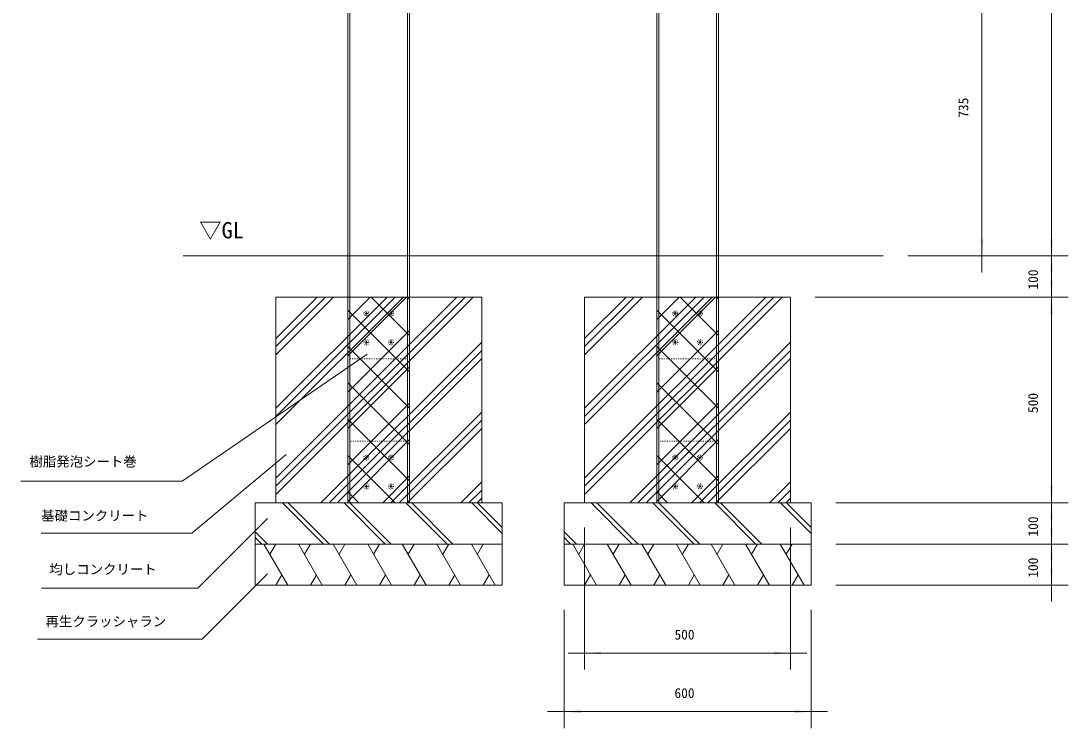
# Model space of a CAD drawing. Units: millimetres, scale not verified. Extents: x -3900 to 3900, y -2750 to 2750.
# Drawn here: x -2510 to 33, y -741 to 977 of the extents above; entities that cross this region are included whole.
import ezdxf
from ezdxf.enums import TextEntityAlignment as Align

# ---------------------------------------------------------------- set-up
doc = ezdxf.new("R2010")
doc.units = ezdxf.units.MM
doc.header["$LTSCALE"] = 20
doc.linetypes.add('USER5', pattern=[0.208282, 0.069427, -0.138855])
doc.layers.add('0-1_IMPORTED', color=30, linetype='Continuous', lineweight=18)
doc.styles.add('ＭＳ ゴシック', font='')
doc.styles.get('ＭＳ ゴシック').set_extended_font_data('MS Gothic')

msp = doc.modelspace()

# ---------------------------------------------------------------- linework, layer by layer
at = {"layer": '0-1_IMPORTED'}
for p, q in [((-1711, -193.87), (-1711, 1906.13)), ((-1571, 1906.13), (-1571, -193.87)), ((-821, 1906.13), (-821, -193.87)), ((-2116, 406.13), (-416, 406.13)), ((-1891, -3.76), (-1581.11, 306.13)), ((-1891, -173.47), (-1411.4, 306.13)), ((-1891, 16.04), (-1600.91, 306.13)), ((-1891, -153.67), (-1431.2, 306.13)), ((-1891, 35.83), (-1620.71, 306.13)), ((-1891, -133.87), (-1451, 306.13)), ((-1891, 165.94), (-1750.81, 306.13)), ((-1891, 185.74), (-1770.61, 306.13)), ((-1891, 205.54), (-1790.41, 306.13)), ((-1716, 251.79), (-1661.66, 306.13)), ((-1716, 163.4), (-1573.27, 306.13)), ((-1566, 213.03), (-1659.1, 306.13)), ((-1566, 301.42), (-1570.71, 306.13)), ((-1141, -3.76), (-831.11, 306.13)), ((-1141, -173.47), (-661.4, 306.13)), ((-1141, 16.04), (-850.91, 306.13)), ((-1141, -153.67), (-681.2, 306.13)), ((-1141, 35.83), (-870.71, 306.13)), ((-1141, -133.87), (-701, 306.13)), ((-1141, 165.94), (-1000.81, 306.13)), ((-1141, 185.74), (-1020.61, 306.13)), ((-1141, 205.54), (-1040.41, 306.13)), ((-966, 251.79), (-911.66, 306.13)), ((-966, 163.4), (-823.27, 306.13)), ((-816, 213.03), (-909.1, 306.13)), ((-816, 301.42), (-820.71, 306.13)), ((-1566, 124.64), (-1716, 274.64)), ((-816, 124.64), (-966, 274.64)), ((-1716, 75.01), (-1566, 225.01)), ((-966, 75.01), (-816, 225.01)), ((-1781.29, -193.87), (-1391, 196.42)), ((-1566, 36.26), (-1716, 186.26)), ((-1031.29, -193.87), (-641, 196.42)), ((-816, 36.26), (-966, 186.26)), ((-1761.5, -193.87), (-1391, 176.62)), ((-1741.7, -193.87), (-1391, 156.83)), ((-1011.5, -193.87), (-641, 176.62)), ((-991.7, -193.87), (-641, 156.83)), ((-1716, -13.38), (-1566, 136.62)), ((-966, -13.38), (-816, 136.62)), ((-1566, -52.13), (-1716, 97.87)), ((-816, -52.13), (-966, 97.87)), ((-1716, -101.76), (-1566, 48.24)), ((-1611.59, -193.87), (-1391, 26.72)), ((-966, -101.76), (-816, 48.24)), ((-861.59, -193.87), (-641, 26.72)), ((-1566, -140.52), (-1716, 9.48)), ((-1591.79, -193.87), (-1391, 6.92)), ((-816, -140.52), (-966, 9.48)), ((-841.79, -193.87), (-641, 6.92)), ((-1571.99, -193.87), (-1391, -12.88)), ((-821.99, -193.87), (-641, -12.88)), ((-1716, -190.15), (-1566, -40.15)), ((-966, -190.15), (-816, -40.15)), ((-1601.04, -193.87), (-1716, -78.91)), ((-851.04, -193.87), (-966, -78.91)), ((-1631.33, -193.87), (-1566, -128.54)), ((-1441.88, -193.87), (-1391, -142.99)), ((-881.33, -193.87), (-816, -128.54)), ((-691.88, -193.87), (-641, -142.99)), ((-1689.43, -193.87), (-1716, -167.3)), ((-1422.08, -193.87), (-1391, -162.79)), ((-939.43, -193.87), (-966, -167.3)), ((-672.08, -193.87), (-641, -162.79)), ((-1875.14, -193.87), (-1775.14, -293.87)), ((-1861, -193.87), (-1761, -293.87)), ((-1725.14, -193.87), (-1625.14, -293.87)), ((-1711, -193.87), (-1611, -293.87)), ((-1575.14, -193.87), (-1475.14, -293.87)), ((-1561, -193.87), (-1461, -293.87)), ((-1415.14, -193.87), (-1341, -268.01)), ((-1402.29, -193.87), (-1391, -182.59)), ((-1401, -193.87), (-1341, -253.87)), ((-1125.14, -193.87), (-1025.14, -293.87)), ((-1111, -193.87), (-1011, -293.87)), ((-975.14, -193.87), (-875.14, -293.87)), ((-961, -193.87), (-861, -293.87)), ((-825.14, -193.87), (-725.14, -293.87)), ((-811, -193.87), (-711, -293.87)), ((-665.14, -193.87), (-591, -268.01)), ((-652.29, -193.87), (-641, -182.59)), ((-651, -193.87), (-591, -253.87)), ((-1941, -263.87), (-1911, -293.87)), ((-1941, -278.01), (-1925.14, -293.87)), ((-1191, -263.87), (-1161, -293.87)), ((-1191, -278.01), (-1175.14, -293.87)), ((-1862.13, -393.87), (-1919.87, -293.87)), ((-1905.43, -318.87), (-1891, -293.87)), ((-1778.13, -393.87), (-1835.87, -293.87)), ((-1821.43, -318.87), (-1807, -293.87)), ((-1694.13, -393.87), (-1751.87, -293.87)), ((-1737.43, -318.87), (-1723, -293.87)), ((-1610.13, -393.87), (-1667.87, -293.87)), ((-1653.43, -318.87), (-1639, -293.87)), ((-1526.13, -393.87), (-1583.87, -293.87)), ((-1569.43, -318.87), (-1555, -293.87)), ((-1442.13, -393.87), (-1499.87, -293.87)), ((-1485.43, -318.87), (-1471, -293.87)), ((-1358.13, -393.87), (-1415.87, -293.87)), ((-1401.43, -318.87), (-1387, -293.87)), ((-1112.13, -393.87), (-1169.87, -293.87)), ((-1155.43, -318.87), (-1141, -293.87)), ((-1028.13, -393.87), (-1085.87, -293.87)), ((-1071.43, -318.87), (-1057, -293.87)), ((-944.13, -393.87), (-1001.87, -293.87)), ((-987.43, -318.87), (-973, -293.87)), ((-860.13, -393.87), (-917.87, -293.87)), ((-903.43, -318.87), (-889, -293.87)), ((-776.13, -393.87), (-833.87, -293.87)), ((-819.43, -318.87), (-805, -293.87)), ((-692.13, -393.87), (-749.87, -293.87)), ((-735.43, -318.87), (-721, -293.87)), ((-608.13, -393.87), (-665.87, -293.87)), ((-651.43, -318.87), (-637, -293.87)), ((-1876.57, -368.87), (-1891, -393.87)), ((-1792.57, -368.87), (-1807, -393.87)), ((-1708.57, -368.87), (-1723, -393.87)), ((-1624.57, -368.87), (-1639, -393.87)), ((-1540.57, -368.87), (-1555, -393.87)), ((-1456.57, -368.87), (-1471, -393.87)), ((-1372.57, -368.87), (-1387, -393.87)), ((-1126.57, -368.87), (-1141, -393.87)), ((-1042.57, -368.87), (-1057, -393.87)), ((-958.57, -368.87), (-973, -393.87)), ((-874.57, -368.87), (-889, -393.87)), ((-790.57, -368.87), (-805, -393.87)), ((-706.57, -368.87), (-721, -393.87)), ((-622.57, -368.87), (-637, -393.87))]:
    msp.add_line(p, q, dxfattribs=at)
at = {"layer": '0-1_IMPORTED', "color": 1}
for p, q in [((-6.87, 1906.13), (-6.87, 406.13)), ((-176, 406.13), (-176, 1141.13)), ((-6.87, 446.13), (-6.87, 406.13)), ((-356, 406.13), (-136, 406.13)), ((-356, 406.13), (33.13, 406.13)), ((-356, 406.13), (33.13, 406.13)), ((-176, 366.13), (-176, 406.13)), ((-6.87, 406.13), (-6.87, 366.13)), ((-6.87, 406.13), (-6.87, 306.13)), ((-6.87, 346.13), (-6.87, 306.13)), ((-581, 306.13), (33.13, 306.13)), ((-581, 306.13), (33.13, 306.13)), ((-6.87, 306.13), (-6.87, 266.13)), ((-6.87, 306.13), (-6.87, -193.87)), ((-1669.4, 167.1), (-2118.24, -141.31)), ((-2510, -141.31), (-2118.24, -141.31)), ((-6.87, -153.87), (-6.87, -193.87)), ((-531, -193.87), (33.13, -193.87)), ((-531, -193.87), (33.13, -193.87)), ((-6.87, -193.87), (-6.87, -233.87)), ((-6.87, -193.87), (-6.87, -293.87)), ((-1141, -253.87), (-1141, -599)), ((-641, -253.87), (-641, -599)), ((-6.87, -253.87), (-6.87, -293.87)), ((-531, -293.87), (33.13, -293.87)), ((-531, -293.87), (33.13, -293.87)), ((-6.87, -293.87), (-6.87, -333.87)), ((-6.87, -293.87), (-6.87, -393.87)), ((-531, -393.87), (33.13, -393.87)), ((-6.87, -393.87), (-6.87, -433.87)), ((-1191, -453.87), (-1191, -741)), ((-591, -453.87), (-591, -741)), ((-1181, -559), (-1141, -559)), ((-1141, -559), (-641, -559)), ((-641, -559), (-601, -559)), ((-1231, -701), (-1191, -701)), ((-1191, -701), (-591, -701)), ((-591, -701), (-551, -701))]:
    msp.add_line(p, q, dxfattribs=at)
at = {"layer": '0-1_IMPORTED'}
for points in [[(-1711, 1906.13), (-1571, 1906.13), (-1566, 1901.13), (-1566, -193.87), (-1716, -193.87), (-1716, 1901.13)], [(-1891, 306.13), (-1391, 306.13), (-1391, -193.87), (-1891, -193.87)], [(-1716, 306.13), (-1566, 306.13), (-1566, -193.87), (-1716, -193.87)], [(-1141, 306.13), (-641, 306.13), (-641, -193.87), (-1141, -193.87)], [(-1941, -193.87), (-1341, -193.87), (-1341, -293.87), (-1941, -293.87)], [(-1191, -193.87), (-591, -193.87), (-591, -293.87), (-1191, -293.87)], [(-1941, -293.87), (-1341, -293.87), (-1341, -393.87), (-1941, -393.87)], [(-1191, -293.87), (-591, -293.87), (-591, -393.87), (-1191, -393.87)]]:
    msp.add_lwpolyline(points, close=True, dxfattribs=at)
msp.add_lwpolyline([(-961, -193.87), (-961, 1906.13), (-821, 1906.13), (-816, 1901.13), (-816, -193.87), (-966, -193.87), (-966, 1901.13), (-961, 1906.13)], dxfattribs=at)
at = {"layer": '0-1_IMPORTED', "linetype": 'USER5'}
for points in [[(-1711, 306.13), (-1571, 306.13), (-1571, 156.13), (-1711, 156.13)], [(-961, 306.13), (-821, 306.13), (-821, 156.13), (-961, 156.13)], [(-1673.5, 266.63), (-1671.5, 266.63), (-1671.5, 268.63), (-1670.5, 268.63), (-1670.5, 266.63), (-1668.5, 266.63), (-1668.5, 265.63), (-1670.5, 265.63), (-1670.5, 263.63), (-1671.5, 263.63), (-1671.5, 265.63), (-1673.5, 265.63)], [(-1613.5, 266.63), (-1611.5, 266.63), (-1611.5, 268.63), (-1610.5, 268.63), (-1610.5, 266.63), (-1608.5, 266.63), (-1608.5, 265.63), (-1610.5, 265.63), (-1610.5, 263.63), (-1611.5, 263.63), (-1611.5, 265.63), (-1613.5, 265.63)], [(-923.5, 266.63), (-921.5, 266.63), (-921.5, 268.63), (-920.5, 268.63), (-920.5, 266.63), (-918.5, 266.63), (-918.5, 265.63), (-920.5, 265.63), (-920.5, 263.63), (-921.5, 263.63), (-921.5, 265.63), (-923.5, 265.63)], [(-863.5, 266.63), (-861.5, 266.63), (-861.5, 268.63), (-860.5, 268.63), (-860.5, 266.63), (-858.5, 266.63), (-858.5, 265.63), (-860.5, 265.63), (-860.5, 263.63), (-861.5, 263.63), (-861.5, 265.63), (-863.5, 265.63)], [(-1673.5, 196.63), (-1671.5, 196.63), (-1671.5, 198.63), (-1670.5, 198.63), (-1670.5, 196.63), (-1668.5, 196.63), (-1668.5, 195.63), (-1670.5, 195.63), (-1670.5, 193.63), (-1671.5, 193.63), (-1671.5, 195.63), (-1673.5, 195.63)], [(-1613.5, 196.63), (-1611.5, 196.63), (-1611.5, 198.63), (-1610.5, 198.63), (-1610.5, 196.63), (-1608.5, 196.63), (-1608.5, 195.63), (-1610.5, 195.63), (-1610.5, 193.63), (-1611.5, 193.63), (-1611.5, 195.63), (-1613.5, 195.63)], [(-923.5, 196.63), (-921.5, 196.63), (-921.5, 198.63), (-920.5, 198.63), (-920.5, 196.63), (-918.5, 196.63), (-918.5, 195.63), (-920.5, 195.63), (-920.5, 193.63), (-921.5, 193.63), (-921.5, 195.63), (-923.5, 195.63)], [(-863.5, 196.63), (-861.5, 196.63), (-861.5, 198.63), (-860.5, 198.63), (-860.5, 196.63), (-858.5, 196.63), (-858.5, 195.63), (-860.5, 195.63), (-860.5, 193.63), (-861.5, 193.63), (-861.5, 195.63), (-863.5, 195.63)], [(-1711, -43.87), (-1571, -43.87), (-1571, -193.87), (-1711, -193.87)], [(-961, -43.87), (-821, -43.87), (-821, -193.87), (-961, -193.87)], [(-1673.5, -83.37), (-1671.5, -83.37), (-1671.5, -81.37), (-1670.5, -81.37), (-1670.5, -83.37), (-1668.5, -83.37), (-1668.5, -84.37), (-1670.5, -84.37), (-1670.5, -86.37), (-1671.5, -86.37), (-1671.5, -84.37), (-1673.5, -84.37)], [(-1613.5, -83.37), (-1611.5, -83.37), (-1611.5, -81.37), (-1610.5, -81.37), (-1610.5, -83.37), (-1608.5, -83.37), (-1608.5, -84.37), (-1610.5, -84.37), (-1610.5, -86.37), (-1611.5, -86.37), (-1611.5, -84.37), (-1613.5, -84.37)], [(-923.5, -83.37), (-921.5, -83.37), (-921.5, -81.37), (-920.5, -81.37), (-920.5, -83.37), (-918.5, -83.37), (-918.5, -84.37), (-920.5, -84.37), (-920.5, -86.37), (-921.5, -86.37), (-921.5, -84.37), (-923.5, -84.37)], [(-863.5, -83.37), (-861.5, -83.37), (-861.5, -81.37), (-860.5, -81.37), (-860.5, -83.37), (-858.5, -83.37), (-858.5, -84.37), (-860.5, -84.37), (-860.5, -86.37), (-861.5, -86.37), (-861.5, -84.37), (-863.5, -84.37)], [(-1673.5, -153.37), (-1671.5, -153.37), (-1671.5, -151.37), (-1670.5, -151.37), (-1670.5, -153.37), (-1668.5, -153.37), (-1668.5, -154.37), (-1670.5, -154.37), (-1670.5, -156.37), (-1671.5, -156.37), (-1671.5, -154.37), (-1673.5, -154.37)], [(-1613.5, -153.37), (-1611.5, -153.37), (-1611.5, -151.37), (-1610.5, -151.37), (-1610.5, -153.37), (-1608.5, -153.37), (-1608.5, -154.37), (-1610.5, -154.37), (-1610.5, -156.37), (-1611.5, -156.37), (-1611.5, -154.37), (-1613.5, -154.37)], [(-923.5, -153.37), (-921.5, -153.37), (-921.5, -151.37), (-920.5, -151.37), (-920.5, -153.37), (-918.5, -153.37), (-918.5, -154.37), (-920.5, -154.37), (-920.5, -156.37), (-921.5, -156.37), (-921.5, -154.37), (-923.5, -154.37)], [(-863.5, -153.37), (-861.5, -153.37), (-861.5, -151.37), (-860.5, -151.37), (-860.5, -153.37), (-858.5, -153.37), (-858.5, -154.37), (-860.5, -154.37), (-860.5, -156.37), (-861.5, -156.37), (-861.5, -154.37), (-863.5, -154.37)]]:
    msp.add_lwpolyline(points, close=True, dxfattribs=at)
at = {"layer": '0-1_IMPORTED', "color": 1}
for points in [[(-2460.85, -267.73), (-2095, -267.73), (-1866, -76)], [(-2460, -401), (-2080, -401), (-1911, -232)], [(-2470, -524.77), (-2070, -524.77), (-1911.23, -366)]]:
    msp.add_lwpolyline(points, dxfattribs=at)
at = {"layer": '0-1_IMPORTED', "linetype": 'USER5'}
for centre in [(-1671, 266.13), (-1611, 266.13), (-921, 266.13), (-861, 266.13), (-1671, 196.13), (-1611, 196.13), (-921, 196.13), (-861, 196.13), (-1671, -83.87), (-1611, -83.87), (-921, -83.87), (-861, -83.87), (-1671, -153.87), (-1611, -153.87), (-921, -153.87), (-861, -153.87)]:
    msp.add_circle(centre, 6, dxfattribs=at)
at = {"layer": '0-1_IMPORTED', "color": 1}
for points in [[(-176, 406.13), (-179.5, 446.13), (-172.5, 446.13)], [(-6.87, 406.13), (-10.37, 446.13), (-3.38, 446.13)], [(-6.87, 406.13), (-3.38, 366.13), (-10.37, 366.13)], [(-6.87, 306.13), (-10.37, 346.13), (-3.38, 346.13)], [(-6.87, 306.13), (-3.38, 266.13), (-10.37, 266.13)], [(-6.87, -193.87), (-10.37, -153.87), (-3.38, -153.87)], [(-6.87, -193.87), (-3.38, -233.87), (-10.37, -233.87)], [(-6.87, -293.87), (-10.37, -253.87), (-3.38, -253.87)], [(-6.87, -293.87), (-3.38, -333.87), (-10.37, -333.87)], [(-6.87, -393.87), (-10.37, -353.87), (-3.38, -353.87)], [(-1141, -559), (-1101, -555.5), (-1101, -562.5)], [(-641, -559), (-681, -562.5), (-681, -555.5)], [(-1191, -701), (-1151, -697.5), (-1151, -704.5)], [(-591, -701), (-631, -704.5), (-631, -697.5)]]:
    msp.add_solid(points, dxfattribs=at)

# ---------------------------------------------------------------- texts
at = {"layer": '0-1_IMPORTED', "color": 7, "style": 'ＭＳ ゴシック'}
for s, p in [('735', (-201.93, 741.88)), ('100', (-32.8, 324.38)), ('500', (-32.8, 24.38)), ('100', (-32.8, -275.62)), ('100', (-32.8, -375.62))]:
    msp.add_text(s, height=23.88, rotation=90, dxfattribs=at).set_placement(p, align=Align.BOTTOM_LEFT)
for s, height, p in [('▽GL', 39.81, (-2077.14, 436.69)), ('樹脂発泡シート巻', 23.88, (-2489.33, -112.61)), ('基礎コンクリート', 23.88, (-2460.85, -244.03)), ('均しコンクリート', 23.88, (-2440.85, -374.42)), ('再生クラッシャラン', 23.88, (-2450.5, -501.06)), ('500', 23.88, (-922.75, -533.07)), ('600', 23.88, (-922.75, -675.07))]:
    msp.add_text(s, height=height, dxfattribs=at).set_placement(p, align=Align.BOTTOM_LEFT)

doc.saveas('drawing.dxf')
